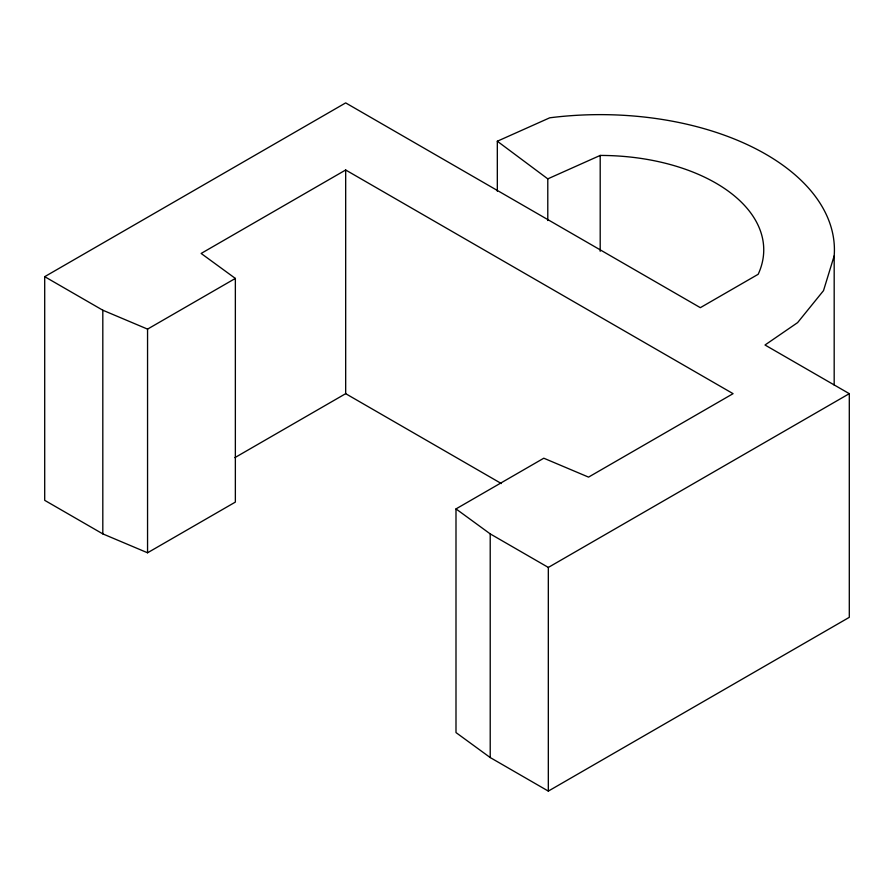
<?xml version="1.0" encoding="UTF-8"?>
<svg xmlns="http://www.w3.org/2000/svg" width="894" height="894" viewBox="0 0 894 894"><rect width="100%" height="100%" fill="white"/><g stroke="black" fill="none" stroke-linecap="round" stroke-linejoin="round"><path stroke-width="1.34" d="M497.321 141.23L547.787 178.867L600.198 155.433A163.535 94.418 0 0 1 758.168 274.29L700.348 307.67L345.676 102.899L44.7 276.671L44.7 500.338L102.81 533.886L147.555 552.783L235.357 502.093L235.357 278.425L201.139 253.449L345.676 169.994L733.08 393.662L588.543 477.117L543.798 458.209L455.996 508.909L455.996 732.577L490.214 757.553L548.324 791.101L849.3 617.329L849.3 393.662L765.007 345.006L797.604 322.622L823.508 290.639L834.18 255.885A234.217 135.218 0 0 0 549.732 117.807L497.321 141.23L497.321 191.249M548.324 791.101L548.324 567.433L849.3 393.662M44.7 276.671L102.81 310.218L147.555 329.115L235.357 278.425M234.865 457.639L345.676 393.673L501.366 483.553M455.996 508.909L490.214 533.886L548.324 567.433M834.18 255.885L834.18 385.079M600.198 155.433L600.198 251.292M547.787 178.867L547.787 220.539M490.214 533.886L490.214 757.553M345.676 169.994L345.676 393.673M147.555 329.115L147.555 552.783M102.81 310.218L102.81 533.886"/></g></svg>
